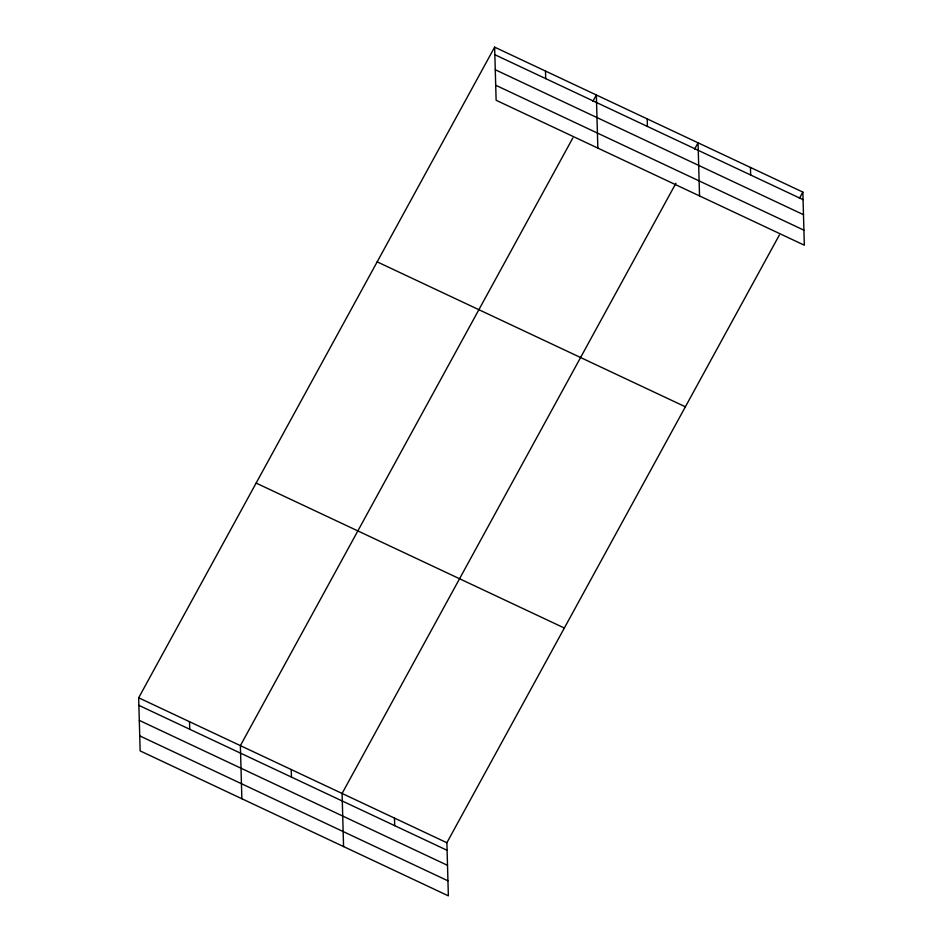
<?xml version="1.0" encoding="UTF-8"?>
<svg xmlns="http://www.w3.org/2000/svg" width="943" height="943" viewBox="0 0 943 943"><rect width="100%" height="100%" fill="white"/><g stroke="black" fill="none" stroke-linecap="round" stroke-linejoin="round"><path stroke-width="1.41" d="M779.354 235.031L446.876 842.736L448.361 895.85L140.153 750.911L138.668 697.796L494.639 47.15L802.847 192.089L804.332 245.204L496.124 100.264L494.639 47.15M572.861 137.926L240.371 745.63L241.856 798.745M592.899 101.29L596.353 94.984L597.838 148.098M675.942 183.225L342.085 793.452L343.57 846.566M694.602 149.124L698.056 142.806L699.541 195.92M799.393 198.407L802.847 192.089M494.851 54.706L803.059 199.645M495.275 69.747L803.483 214.686M495.7 85.235L803.908 230.175M377.165 261.859L685.372 406.798M256.142 483.087L564.35 628.026M138.668 697.796L446.876 842.736M138.88 705.352L447.088 850.291M139.305 720.393L447.501 865.332M139.729 735.882L447.937 880.821M750.451 167.453L750.663 175.009M647.204 118.889L647.417 126.456M545.49 71.067L545.702 78.623M394.48 818.1L394.693 825.655M291.234 769.535L291.446 777.103M189.519 721.713L189.732 729.269"/></g></svg>
